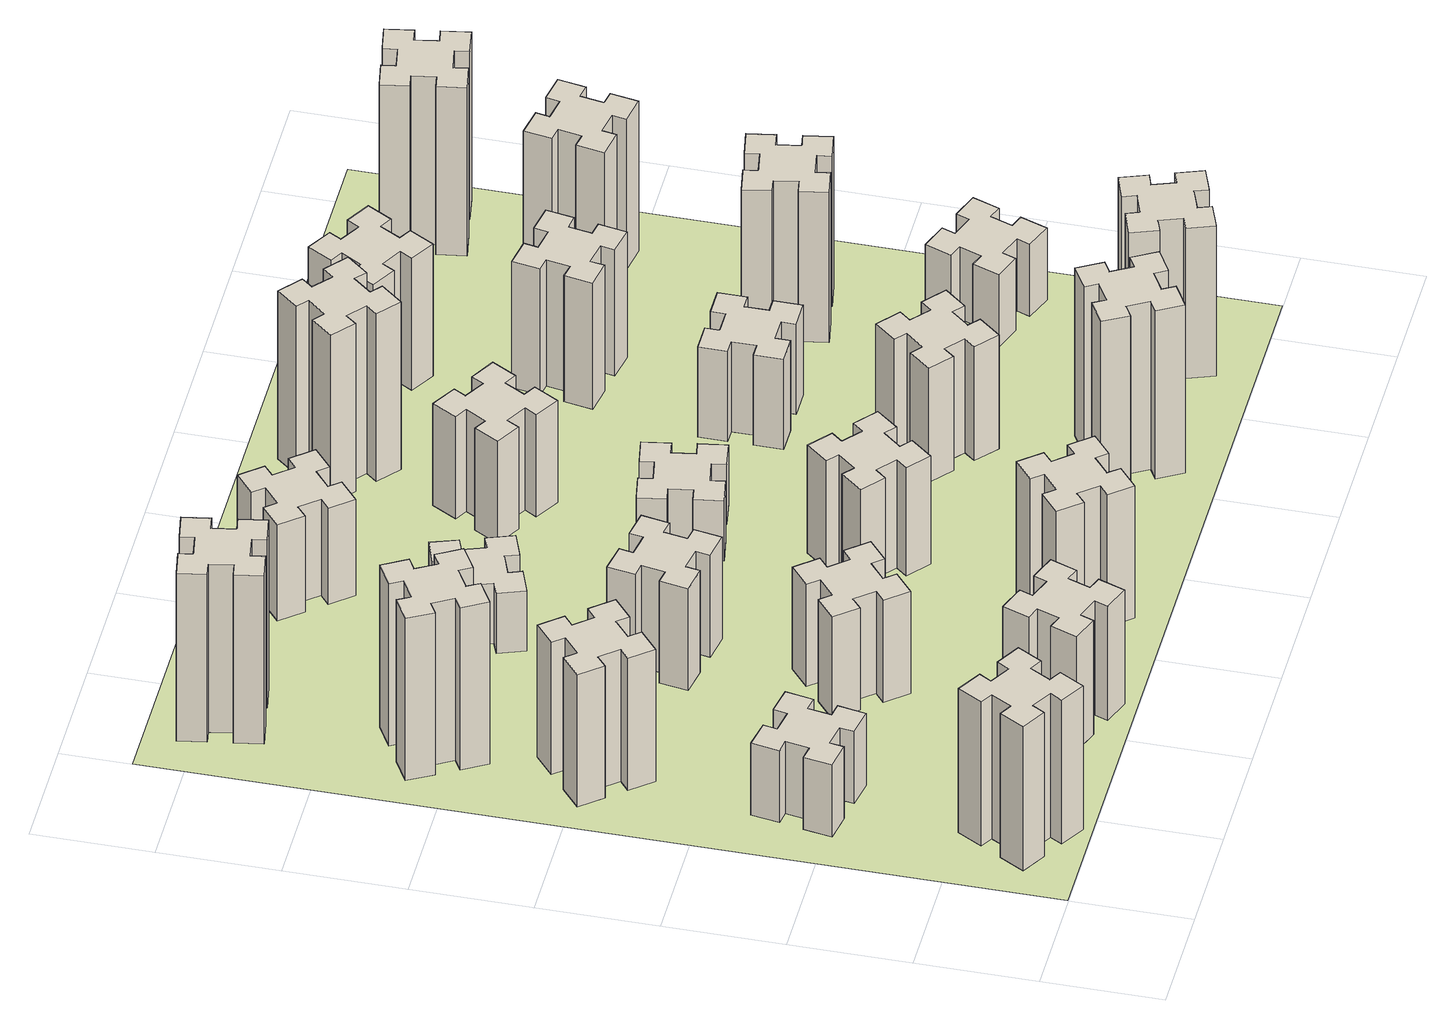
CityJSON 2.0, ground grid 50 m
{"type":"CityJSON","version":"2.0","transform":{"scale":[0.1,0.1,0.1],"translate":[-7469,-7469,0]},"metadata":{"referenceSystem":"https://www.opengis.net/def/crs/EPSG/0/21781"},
"CityObjects":{
"building1":{"type":"Building","attributes":{"class":"1000","function":"1000","usage":"1000","yearOfConstruction":2016,"roofType":"1000","measuredHeight":72,"storeysAboveGround":30,"storeysBelowGround":0},"geometry":[{"type":"Solid","lod":"1","boundaries":[[[[0,1,2,3,4,5,6,7,8,9,10,11,12,13,14,15,16,17,18,19]],[[17,16,20,21]],[[16,15,22,20]],[[15,14,23,22]],[[14,13,24,23]],[[13,12,25,24]],[[12,11,26,25]],[[11,10,27,26]],[[10,9,28,27]],[[9,8,29,28]],[[8,7,30,29]],[[7,6,31,30]],[[6,5,32,31]],[[5,4,33,32]],[[4,3,34,33]],[[3,2,35,34]],[[2,1,36,35]],[[1,0,37,36]],[[0,19,38,37]],[[19,18,39,38]],[[18,17,21,39]],[[24,25,26,27,28,29,30,31,32,33,34,35,36,37,38,39,21,20,22,23]]]]}]},
"building2":{"type":"Building","attributes":{"class":"1000","function":"1000","usage":"1000","yearOfConstruction":2016,"roofType":"1000","measuredHeight":36,"storeysAboveGround":30,"storeysBelowGround":0},"geometry":[{"type":"Solid","lod":"1","boundaries":[[[[40,41,42,43,44,45,46,47,48,49,50,51,52,53,54,55,56,57,58,59]],[[57,56,60,61]],[[56,55,62,60]],[[55,54,63,62]],[[54,53,64,63]],[[53,52,65,64]],[[52,51,66,65]],[[51,50,67,66]],[[50,49,68,67]],[[49,48,69,68]],[[48,47,70,69]],[[47,46,71,70]],[[46,45,72,71]],[[45,44,73,72]],[[44,43,74,73]],[[43,42,75,74]],[[42,41,76,75]],[[41,40,77,76]],[[40,59,78,77]],[[59,58,79,78]],[[58,57,61,79]],[[64,65,66,67,68,69,70,71,72,73,74,75,76,77,78,79,61,60,62,63]]]]}]},
"building3":{"type":"Building","attributes":{"class":"1000","function":"1000","usage":"1000","yearOfConstruction":2016,"roofType":"1000","measuredHeight":66,"storeysAboveGround":30,"storeysBelowGround":0},"geometry":[{"type":"Solid","lod":"1","boundaries":[[[[80,81,82,83,84,85,86,87,88,89,90,91,92,93,94,95,96,97,98,99]],[[97,96,100,101]],[[96,95,102,100]],[[95,94,103,102]],[[94,93,104,103]],[[93,92,105,104]],[[92,91,106,105]],[[91,90,107,106]],[[90,89,108,107]],[[89,88,109,108]],[[88,87,110,109]],[[87,86,111,110]],[[86,85,112,111]],[[85,84,113,112]],[[84,83,114,113]],[[83,82,115,114]],[[82,81,116,115]],[[81,80,117,116]],[[80,99,118,117]],[[99,98,119,118]],[[98,97,101,119]],[[104,105,106,107,108,109,110,111,112,113,114,115,116,117,118,119,101,100,102,103]]]]}]},
"building4":{"type":"Building","attributes":{"class":"1000","function":"1000","usage":"1000","yearOfConstruction":2016,"roofType":"1000","measuredHeight":81,"storeysAboveGround":30,"storeysBelowGround":0},"geometry":[{"type":"Solid","lod":"1","boundaries":[[[[120,121,122,123,124,125,126,127,128,129,130,131,132,133,134,135,136,137,138,139]],[[137,136,140,141]],[[136,135,142,140]],[[135,134,143,142]],[[134,133,144,143]],[[133,132,145,144]],[[132,131,146,145]],[[131,130,147,146]],[[130,129,148,147]],[[129,128,149,148]],[[128,127,150,149]],[[127,126,151,150]],[[126,125,152,151]],[[125,124,153,152]],[[124,123,154,153]],[[123,122,155,154]],[[122,121,156,155]],[[121,120,157,156]],[[120,139,158,157]],[[139,138,159,158]],[[138,137,141,159]],[[144,145,146,147,148,149,150,151,152,153,154,155,156,157,158,159,141,140,142,143]]]]}]},
"building5":{"type":"Building","attributes":{"class":"1000","function":"1000","usage":"1000","yearOfConstruction":2016,"roofType":"1000","measuredHeight":57,"storeysAboveGround":30,"storeysBelowGround":0},"geometry":[{"type":"Solid","lod":"1","boundaries":[[[[160,161,162,163,164,165,166,167,168,169,170,171,172,173,174,175,176,177,178,179]],[[177,176,180,181]],[[176,175,182,180]],[[175,174,183,182]],[[174,173,184,183]],[[173,172,185,184]],[[172,171,186,185]],[[171,170,187,186]],[[170,169,188,187]],[[169,168,189,188]],[[168,167,190,189]],[[167,166,191,190]],[[166,165,192,191]],[[165,164,193,192]],[[164,163,194,193]],[[163,162,195,194]],[[162,161,196,195]],[[161,160,197,196]],[[160,179,198,197]],[[179,178,199,198]],[[178,177,181,199]],[[184,185,186,187,188,189,190,191,192,193,194,195,196,197,198,199,181,180,182,183]]]]}]},
"building6":{"type":"Building","attributes":{"class":"1000","function":"1000","usage":"1000","yearOfConstruction":2016,"roofType":"1000","measuredHeight":84,"storeysAboveGround":30,"storeysBelowGround":0},"geometry":[{"type":"Solid","lod":"1","boundaries":[[[[200,201,202,203,204,205,206,207,208,209,210,211,212,213,214,215,216,217,218,219]],[[217,216,220,221]],[[216,215,222,220]],[[215,214,223,222]],[[214,213,224,223]],[[213,212,225,224]],[[212,211,226,225]],[[211,210,227,226]],[[210,209,228,227]],[[209,208,229,228]],[[208,207,230,229]],[[207,206,231,230]],[[206,205,232,231]],[[205,204,233,232]],[[204,203,234,233]],[[203,202,235,234]],[[202,201,236,235]],[[201,200,237,236]],[[200,219,238,237]],[[219,218,239,238]],[[218,217,221,239]],[[224,225,226,227,228,229,230,231,232,233,234,235,236,237,238,239,221,220,222,223]]]]}]},
"building7":{"type":"Building","attributes":{"class":"1000","function":"1000","usage":"1000","yearOfConstruction":2016,"roofType":"1000","measuredHeight":51,"storeysAboveGround":30,"storeysBelowGround":0},"geometry":[{"type":"Solid","lod":"1","boundaries":[[[[240,241,242,243,244,245,246,247,248,249,250,251,252,253,254,255,256,257,258,259]],[[257,256,260,261]],[[256,255,262,260]],[[255,254,263,262]],[[254,253,264,263]],[[253,252,265,264]],[[252,251,266,265]],[[251,250,267,266]],[[250,249,268,267]],[[249,248,269,268]],[[248,247,270,269]],[[247,246,271,270]],[[246,245,272,271]],[[245,244,273,272]],[[244,243,274,273]],[[243,242,275,274]],[[242,241,276,275]],[[241,240,277,276]],[[240,259,278,277]],[[259,258,279,278]],[[258,257,261,279]],[[264,265,266,267,268,269,270,271,272,273,274,275,276,277,278,279,261,260,262,263]]]]}]},
"building8":{"type":"Building","attributes":{"class":"1000","function":"1000","usage":"1000","yearOfConstruction":2016,"roofType":"1000","measuredHeight":51,"storeysAboveGround":30,"storeysBelowGround":0},"geometry":[{"type":"Solid","lod":"1","boundaries":[[[[280,281,282,283,284,285,286,287,288,289,290,291,292,293,294,295,296,297,298,299]],[[297,296,300,301]],[[296,295,302,300]],[[295,294,303,302]],[[294,293,304,303]],[[293,292,305,304]],[[292,291,306,305]],[[291,290,307,306]],[[290,289,308,307]],[[289,288,309,308]],[[288,287,310,309]],[[287,286,311,310]],[[286,285,312,311]],[[285,284,313,312]],[[284,283,314,313]],[[283,282,315,314]],[[282,281,316,315]],[[281,280,317,316]],[[280,299,318,317]],[[299,298,319,318]],[[298,297,301,319]],[[304,305,306,307,308,309,310,311,312,313,314,315,316,317,318,319,301,300,302,303]]]]}]},
"building9":{"type":"Building","attributes":{"class":"1000","function":"1000","usage":"1000","yearOfConstruction":2016,"roofType":"1000","measuredHeight":66,"storeysAboveGround":30,"storeysBelowGround":0},"geometry":[{"type":"Solid","lod":"1","boundaries":[[[[320,321,322,323,324,325,326,327,328,329,330,331,332,333,334,335,336,337,338,339]],[[337,336,340,341]],[[336,335,342,340]],[[335,334,343,342]],[[334,333,344,343]],[[333,332,345,344]],[[332,331,346,345]],[[331,330,347,346]],[[330,329,348,347]],[[329,328,349,348]],[[328,327,350,349]],[[327,326,351,350]],[[326,325,352,351]],[[325,324,353,352]],[[324,323,354,353]],[[323,322,355,354]],[[322,321,356,355]],[[321,320,357,356]],[[320,339,358,357]],[[339,338,359,358]],[[338,337,341,359]],[[344,345,346,347,348,349,350,351,352,353,354,355,356,357,358,359,341,340,342,343]]]]}]},
"building10":{"type":"Building","attributes":{"class":"1000","function":"1000","usage":"1000","yearOfConstruction":2016,"roofType":"1000","measuredHeight":30,"storeysAboveGround":30,"storeysBelowGround":0},"geometry":[{"type":"Solid","lod":"1","boundaries":[[[[360,361,362,363,364,365,366,367,368,369,370,371,372,373,374,375,376,377,378,379]],[[377,376,380,381]],[[376,375,382,380]],[[375,374,383,382]],[[374,373,384,383]],[[373,372,385,384]],[[372,371,386,385]],[[371,370,387,386]],[[370,369,388,387]],[[369,368,389,388]],[[368,367,390,389]],[[367,366,391,390]],[[366,365,392,391]],[[365,364,393,392]],[[364,363,394,393]],[[363,362,395,394]],[[362,361,396,395]],[[361,360,397,396]],[[360,379,398,397]],[[379,378,399,398]],[[378,377,381,399]],[[384,385,386,387,388,389,390,391,392,393,394,395,396,397,398,399,381,380,382,383]]]]}]},
"building11":{"type":"Building","attributes":{"class":"1000","function":"1000","usage":"1000","yearOfConstruction":2016,"roofType":"1000","measuredHeight":48,"storeysAboveGround":30,"storeysBelowGround":0},"geometry":[{"type":"Solid","lod":"1","boundaries":[[[[400,401,402,403,404,405,406,407,408,409,410,411,412,413,414,415,416,417,418,419]],[[417,416,420,421]],[[416,415,422,420]],[[415,414,423,422]],[[414,413,424,423]],[[413,412,425,424]],[[412,411,426,425]],[[411,410,427,426]],[[410,409,428,427]],[[409,408,429,428]],[[408,407,430,429]],[[407,406,431,430]],[[406,405,432,431]],[[405,404,433,432]],[[404,403,434,433]],[[403,402,435,434]],[[402,401,436,435]],[[401,400,437,436]],[[400,419,438,437]],[[419,418,439,438]],[[418,417,421,439]],[[424,425,426,427,428,429,430,431,432,433,434,435,436,437,438,439,421,420,422,423]]]]}]},
"building12":{"type":"Building","attributes":{"class":"1000","function":"1000","usage":"1000","yearOfConstruction":2016,"roofType":"1000","measuredHeight":54,"storeysAboveGround":30,"storeysBelowGround":0},"geometry":[{"type":"Solid","lod":"1","boundaries":[[[[440,441,442,443,444,445,446,447,448,449,450,451,452,453,454,455,456,457,458,459]],[[457,456,460,461]],[[456,455,462,460]],[[455,454,463,462]],[[454,453,464,463]],[[453,452,465,464]],[[452,451,466,465]],[[451,450,467,466]],[[450,449,468,467]],[[449,448,469,468]],[[448,447,470,469]],[[447,446,471,470]],[[446,445,472,471]],[[445,444,473,472]],[[444,443,474,473]],[[443,442,475,474]],[[442,441,476,475]],[[441,440,477,476]],[[440,459,478,477]],[[459,458,479,478]],[[458,457,461,479]],[[464,465,466,467,468,469,470,471,472,473,474,475,476,477,478,479,461,460,462,463]]]]}]},
"building13":{"type":"Building","attributes":{"class":"1000","function":"1000","usage":"1000","yearOfConstruction":2016,"roofType":"1000","measuredHeight":30,"storeysAboveGround":30,"storeysBelowGround":0},"geometry":[{"type":"Solid","lod":"1","boundaries":[[[[480,481,482,483,484,485,486,487,488,489,490,491,492,493,494,495,496,497,498,499]],[[497,496,500,501]],[[496,495,502,500]],[[495,494,503,502]],[[494,493,504,503]],[[493,492,505,504]],[[492,491,506,505]],[[491,490,507,506]],[[490,489,508,507]],[[489,488,509,508]],[[488,487,510,509]],[[487,486,511,510]],[[486,485,512,511]],[[485,484,513,512]],[[484,483,514,513]],[[483,482,515,514]],[[482,481,516,515]],[[481,480,517,516]],[[480,499,518,517]],[[499,498,519,518]],[[498,497,501,519]],[[504,505,506,507,508,509,510,511,512,513,514,515,516,517,518,519,501,500,502,503]]]]}]},
"building14":{"type":"Building","attributes":{"class":"1000","function":"1000","usage":"1000","yearOfConstruction":2016,"roofType":"1000","measuredHeight":51,"storeysAboveGround":30,"storeysBelowGround":0},"geometry":[{"type":"Solid","lod":"1","boundaries":[[[[520,521,522,523,524,525,526,527,528,529,530,531,532,533,534,535,536,537,538,539]],[[537,536,540,541]],[[536,535,542,540]],[[535,534,543,542]],[[534,533,544,543]],[[533,532,545,544]],[[532,531,546,545]],[[531,530,547,546]],[[530,529,548,547]],[[529,528,549,548]],[[528,527,550,549]],[[527,526,551,550]],[[526,525,552,551]],[[525,524,553,552]],[[524,523,554,553]],[[523,522,555,554]],[[522,521,556,555]],[[521,520,557,556]],[[520,539,558,557]],[[539,538,559,558]],[[538,537,541,559]],[[544,545,546,547,548,549,550,551,552,553,554,555,556,557,558,559,541,540,542,543]]]]}]},
"building15":{"type":"Building","attributes":{"class":"1000","function":"1000","usage":"1000","yearOfConstruction":2016,"roofType":"1000","measuredHeight":84,"storeysAboveGround":30,"storeysBelowGround":0},"geometry":[{"type":"Solid","lod":"1","boundaries":[[[[560,561,562,563,564,565,566,567,568,569,570,571,572,573,574,575,576,577,578,579]],[[577,576,580,581]],[[576,575,582,580]],[[575,574,583,582]],[[574,573,584,583]],[[573,572,585,584]],[[572,571,586,585]],[[571,570,587,586]],[[570,569,588,587]],[[569,568,589,588]],[[568,567,590,589]],[[567,566,591,590]],[[566,565,592,591]],[[565,564,593,592]],[[564,563,594,593]],[[563,562,595,594]],[[562,561,596,595]],[[561,560,597,596]],[[560,579,598,597]],[[579,578,599,598]],[[578,577,581,599]],[[584,585,586,587,588,589,590,591,592,593,594,595,596,597,598,599,581,580,582,583]]]]}]},
"building16":{"type":"Building","attributes":{"class":"1000","function":"1000","usage":"1000","yearOfConstruction":2016,"roofType":"1000","measuredHeight":57,"storeysAboveGround":30,"storeysBelowGround":0},"geometry":[{"type":"Solid","lod":"1","boundaries":[[[[600,601,602,603,604,605,606,607,608,609,610,611,612,613,614,615,616,617,618,619]],[[617,616,620,621]],[[616,615,622,620]],[[615,614,623,622]],[[614,613,624,623]],[[613,612,625,624]],[[612,611,626,625]],[[611,610,627,626]],[[610,609,628,627]],[[609,608,629,628]],[[608,607,630,629]],[[607,606,631,630]],[[606,605,632,631]],[[605,604,633,632]],[[604,603,634,633]],[[603,602,635,634]],[[602,601,636,635]],[[601,600,637,636]],[[600,619,638,637]],[[619,618,639,638]],[[618,617,621,639]],[[624,625,626,627,628,629,630,631,632,633,634,635,636,637,638,639,621,620,622,623]]]]}]},
"building17":{"type":"Building","attributes":{"class":"1000","function":"1000","usage":"1000","yearOfConstruction":2016,"roofType":"1000","measuredHeight":84,"storeysAboveGround":30,"storeysBelowGround":0},"geometry":[{"type":"Solid","lod":"1","boundaries":[[[[640,641,642,643,644,645,646,647,648,649,650,651,652,653,654,655,656,657,658,659]],[[657,656,660,661]],[[656,655,662,660]],[[655,654,663,662]],[[654,653,664,663]],[[653,652,665,664]],[[652,651,666,665]],[[651,650,667,666]],[[650,649,668,667]],[[649,648,669,668]],[[648,647,670,669]],[[647,646,671,670]],[[646,645,672,671]],[[645,644,673,672]],[[644,643,674,673]],[[643,642,675,674]],[[642,641,676,675]],[[641,640,677,676]],[[640,659,678,677]],[[659,658,679,678]],[[658,657,661,679]],[[664,665,666,667,668,669,670,671,672,673,674,675,676,677,678,679,661,660,662,663]]]]}]},
"building18":{"type":"Building","attributes":{"class":"1000","function":"1000","usage":"1000","yearOfConstruction":2016,"roofType":"1000","measuredHeight":45,"storeysAboveGround":30,"storeysBelowGround":0},"geometry":[{"type":"Solid","lod":"1","boundaries":[[[[680,681,682,683,684,685,686,687,688,689,690,691,692,693,694,695,696,697,698,699]],[[697,696,700,701]],[[696,695,702,700]],[[695,694,703,702]],[[694,693,704,703]],[[693,692,705,704]],[[692,691,706,705]],[[691,690,707,706]],[[690,689,708,707]],[[689,688,709,708]],[[688,687,710,709]],[[687,686,711,710]],[[686,685,712,711]],[[685,684,713,712]],[[684,683,714,713]],[[683,682,715,714]],[[682,681,716,715]],[[681,680,717,716]],[[680,699,718,717]],[[699,698,719,718]],[[698,697,701,719]],[[704,705,706,707,708,709,710,711,712,713,714,715,716,717,718,719,701,700,702,703]]]]}]},
"building19":{"type":"Building","attributes":{"class":"1000","function":"1000","usage":"1000","yearOfConstruction":2016,"roofType":"1000","measuredHeight":75,"storeysAboveGround":30,"storeysBelowGround":0},"geometry":[{"type":"Solid","lod":"1","boundaries":[[[[720,721,722,723,724,725,726,727,728,729,730,731,732,733,734,735,736,737,738,739]],[[737,736,740,741]],[[736,735,742,740]],[[735,734,743,742]],[[734,733,744,743]],[[733,732,745,744]],[[732,731,746,745]],[[731,730,747,746]],[[730,729,748,747]],[[729,728,749,748]],[[728,727,750,749]],[[727,726,751,750]],[[726,725,752,751]],[[725,724,753,752]],[[724,723,754,753]],[[723,722,755,754]],[[722,721,756,755]],[[721,720,757,756]],[[720,739,758,757]],[[739,738,759,758]],[[738,737,741,759]],[[744,745,746,747,748,749,750,751,752,753,754,755,756,757,758,759,741,740,742,743]]]]}]},
"building20":{"type":"Building","attributes":{"class":"1000","function":"1000","usage":"1000","yearOfConstruction":2016,"roofType":"1000","measuredHeight":63,"storeysAboveGround":30,"storeysBelowGround":0},"geometry":[{"type":"Solid","lod":"1","boundaries":[[[[760,761,762,763,764,765,766,767,768,769,770,771,772,773,774,775,776,777,778,779]],[[777,776,780,781]],[[776,775,782,780]],[[775,774,783,782]],[[774,773,784,783]],[[773,772,785,784]],[[772,771,786,785]],[[771,770,787,786]],[[770,769,788,787]],[[769,768,789,788]],[[768,767,790,789]],[[767,766,791,790]],[[766,765,792,791]],[[765,764,793,792]],[[764,763,794,793]],[[763,762,795,794]],[[762,761,796,795]],[[761,760,797,796]],[[760,779,798,797]],[[779,778,799,798]],[[778,777,781,799]],[[784,785,786,787,788,789,790,791,792,793,794,795,796,797,798,799,781,780,782,783]]]]}]},
"building21":{"type":"Building","attributes":{"class":"1000","function":"1000","usage":"1000","yearOfConstruction":2016,"roofType":"1000","measuredHeight":66,"storeysAboveGround":30,"storeysBelowGround":0},"geometry":[{"type":"Solid","lod":"1","boundaries":[[[[800,801,802,803,804,805,806,807,808,809,810,811,812,813,814,815,816,817,818,819]],[[817,816,820,821]],[[816,815,822,820]],[[815,814,823,822]],[[814,813,824,823]],[[813,812,825,824]],[[812,811,826,825]],[[811,810,827,826]],[[810,809,828,827]],[[809,808,829,828]],[[808,807,830,829]],[[807,806,831,830]],[[806,805,832,831]],[[805,804,833,832]],[[804,803,834,833]],[[803,802,835,834]],[[802,801,836,835]],[[801,800,837,836]],[[800,819,838,837]],[[819,818,839,838]],[[818,817,821,839]],[[824,825,826,827,828,829,830,831,832,833,834,835,836,837,838,839,821,820,822,823]]]]}]},
"building22":{"type":"Building","attributes":{"class":"1000","function":"1000","usage":"1000","yearOfConstruction":2016,"roofType":"1000","measuredHeight":36,"storeysAboveGround":30,"storeysBelowGround":0},"geometry":[{"type":"Solid","lod":"1","boundaries":[[[[840,841,842,843,844,845,846,847,848,849,850,851,852,853,854,855,856,857,858,859]],[[857,856,860,861]],[[856,855,862,860]],[[855,854,863,862]],[[854,853,864,863]],[[853,852,865,864]],[[852,851,866,865]],[[851,850,867,866]],[[850,849,868,867]],[[849,848,869,868]],[[848,847,870,869]],[[847,846,871,870]],[[846,845,872,871]],[[845,844,873,872]],[[844,843,874,873]],[[843,842,875,874]],[[842,841,876,875]],[[841,840,877,876]],[[840,859,878,877]],[[859,858,879,878]],[[858,857,861,879]],[[864,865,866,867,868,869,870,871,872,873,874,875,876,877,878,879,861,860,862,863]]]]}]},
"building23":{"type":"Building","attributes":{"class":"1000","function":"1000","usage":"1000","yearOfConstruction":2016,"roofType":"1000","measuredHeight":75,"storeysAboveGround":30,"storeysBelowGround":0},"geometry":[{"type":"Solid","lod":"1","boundaries":[[[[880,881,882,883,884,885,886,887,888,889,890,891,892,893,894,895,896,897,898,899]],[[897,896,900,901]],[[896,895,902,900]],[[895,894,903,902]],[[894,893,904,903]],[[893,892,905,904]],[[892,891,906,905]],[[891,890,907,906]],[[890,889,908,907]],[[889,888,909,908]],[[888,887,910,909]],[[887,886,911,910]],[[886,885,912,911]],[[885,884,913,912]],[[884,883,914,913]],[[883,882,915,914]],[[882,881,916,915]],[[881,880,917,916]],[[880,899,918,917]],[[899,898,919,918]],[[898,897,901,919]],[[904,905,906,907,908,909,910,911,912,913,914,915,916,917,918,919,901,900,902,903]]]]}]},
"building24":{"type":"Building","attributes":{"class":"1000","function":"1000","usage":"1000","yearOfConstruction":2016,"roofType":"1000","measuredHeight":75,"storeysAboveGround":30,"storeysBelowGround":0},"geometry":[{"type":"Solid","lod":"1","boundaries":[[[[920,921,922,923,924,925,926,927,928,929,930,931,932,933,934,935,936,937,938,939]],[[937,936,940,941]],[[936,935,942,940]],[[935,934,943,942]],[[934,933,944,943]],[[933,932,945,944]],[[932,931,946,945]],[[931,930,947,946]],[[930,929,948,947]],[[929,928,949,948]],[[928,927,950,949]],[[927,926,951,950]],[[926,925,952,951]],[[925,924,953,952]],[[924,923,954,953]],[[923,922,955,954]],[[922,921,956,955]],[[921,920,957,956]],[[920,939,958,957]],[[939,938,959,958]],[[938,937,941,959]],[[944,945,946,947,948,949,950,951,952,953,954,955,956,957,958,959,941,940,942,943]]]]}]},
"building25":{"type":"Building","attributes":{"class":"1000","function":"1000","usage":"1000","yearOfConstruction":2016,"roofType":"1000","measuredHeight":84,"storeysAboveGround":30,"storeysBelowGround":0},"geometry":[{"type":"Solid","lod":"1","boundaries":[[[[960,961,962,963,964,965,966,967,968,969,970,971,972,973,974,975,976,977,978,979]],[[977,976,980,981]],[[976,975,982,980]],[[975,974,983,982]],[[974,973,984,983]],[[973,972,985,984]],[[972,971,986,985]],[[971,970,987,986]],[[970,969,988,987]],[[969,968,989,988]],[[968,967,990,989]],[[967,966,991,990]],[[966,965,992,991]],[[965,964,993,992]],[[964,963,994,993]],[[963,962,995,994]],[[962,961,996,995]],[[961,960,997,996]],[[960,979,998,997]],[[979,978,999,998]],[[978,977,981,999]],[[984,985,986,987,988,989,990,991,992,993,994,995,996,997,998,999,981,980,982,983]]]]}]},
"landuse1":{"type":"LandUse","attributes":{"name":"plot1","function":"1010"},"geometry":[{"type":"MultiSurface","lod":"1","boundaries":[[[1000,1001,1002,1003]]]}]}
},
"vertices":[
[277,205,0],[364,155,0],[334,103,0],[438,43,0],[498,147,0],[446,177,0],[496,264,0],[548,234,0],[608,338,0],[504,398,0],[474,346,0],[387,396,0],[417,448,0],[313,508,0],[253,404,0],[305,374,0],[255,287,0],[203,317,0],[143,213,0],[247,153,0],[255,287,720],[203,317,720],[305,374,720],[253,404,720],[313,508,720],[417,448,720],[387,396,720],[474,346,720],[504,398,720],[608,338,720],[548,234,720],[496,264,720],[446,177,720],[498,147,720],[438,43,720],[334,103,720],[364,155,720],[277,205,720],[247,153,720],[143,213,720],
[307,1016,0],[405,998,0],[395,939,0],[513,918,0],[534,1037,0],[475,1047,0],[492,1145,0],[551,1135,0],[572,1253,0],[454,1274,0],[444,1215,0],[345,1232,0],[356,1291,0],[237,1312,0],[217,1194,0],[276,1184,0],[258,1085,0],[199,1096,0],[178,977,0],[297,957,0],[258,1085,360],[199,1096,360],[276,1184,360],[217,1194,360],[237,1312,360],[356,1291,360],[345,1232,360],[444,1215,360],[454,1274,360],[572,1253,360],[551,1135,360],[492,1145,360],[475,1047,360],[534,1037,360],[513,918,360],[395,939,360],[405,998,360],[307,1016,360],[297,957,360],[178,977,360],
[492,1988,0],[427,2064,0],[473,2103,0],[396,2195,0],[304,2118,0],[343,2072,0],[266,2007,0],[228,2053,0],[136,1976,0],[213,1884,0],[259,1923,0],[323,1846,0],[277,1808,0],[354,1716,0],[446,1793,0],[408,1839,0],[484,1903,0],[523,1857,0],[615,1934,0],[538,2026,0],[484,1903,660],[523,1857,660],[408,1839,660],[446,1793,660],[354,1716,660],[277,1808,660],[323,1846,660],[259,1923,660],[213,1884,660],[136,1976,660],[228,2053,660],[266,2007,660],[343,2072,660],[304,2118,660],[396,2195,660],[473,2103,660],[427,2064,660],[492,1988,660],[538,2026,660],[615,1934,660],
[364,2716,0],[277,2666,0],[247,2718,0],[143,2658,0],[203,2554,0],[255,2584,0],[305,2497,0],[253,2467,0],[313,2363,0],[417,2423,0],[387,2475,0],[474,2525,0],[504,2473,0],[608,2533,0],[548,2637,0],[496,2607,0],[446,2694,0],[498,2724,0],[438,2828,0],[334,2768,0],[446,2694,810],[498,2724,810],[496,2607,810],[548,2637,810],[608,2533,810],[504,2473,810],[474,2525,810],[387,2475,810],[417,2423,810],[313,2363,810],[253,2467,810],[305,2497,810],[255,2584,810],[203,2554,810],[143,2658,810],[247,2718,810],[277,2666,810],[364,2716,810],[334,2768,810],[438,2828,810],
[1202,191,0],[1236,285,0],[1292,264,0],[1333,377,0],[1220,418,0],[1200,362,0],[1106,396,0],[1127,452,0],[1014,493,0],[973,380,0],[1029,360,0],[995,266,0],[939,287,0],[897,174,0],[1010,133,0],[1031,189,0],[1125,155,0],[1104,99,0],[1217,57,0],[1258,170,0],[1125,155,570],[1104,99,570],[1031,189,570],[1010,133,570],[897,174,570],[939,287,570],[995,266,570],[1029,360,570],[973,380,570],[1014,493,570],[1127,452,570],[1106,396,570],[1200,362,570],[1220,418,570],[1333,377,570],[1292,264,570],[1236,285,570],[1202,191,570],[1258,170,570],[1217,57,570],
[492,3405,0],[475,3504,0],[534,3514,0],[513,3632,0],[395,3611,0],[405,3552,0],[307,3535,0],[297,3594,0],[178,3573,0],[199,3455,0],[258,3465,0],[276,3367,0],[217,3357,0],[237,3238,0],[356,3259,0],[345,3318,0],[444,3336,0],[454,3277,0],[572,3297,0],[551,3416,0],[444,3336,840],[454,3277,840],[345,3318,840],[356,3259,840],[237,3238,840],[217,3357,840],[276,3367,840],[258,3465,840],[199,3455,840],[178,3573,840],[297,3594,840],[307,3535,840],[405,3552,840],[395,3611,840],[513,3632,840],[534,3514,840],[475,3504,840],[492,3405,840],[551,3416,840],[572,3297,840],
[1083,1232,0],[1006,1167,0],[968,1213,0],[876,1136,0],[953,1044,0],[999,1083,0],[1063,1006,0],[1017,968,0],[1094,876,0],[1186,953,0],[1148,999,0],[1224,1063,0],[1263,1017,0],[1355,1094,0],[1278,1186,0],[1232,1148,0],[1167,1224,0],[1213,1263,0],[1136,1355,0],[1044,1278,0],[1167,1224,510],[1213,1263,510],[1232,1148,510],[1278,1186,510],[1355,1094,510],[1263,1017,510],[1224,1063,510],[1148,999,510],[1186,953,510],[1094,876,510],[1017,968,510],[1063,1006,510],[999,1083,510],[953,1044,510],[876,1136,510],[968,1213,510],[1006,1167,510],[1083,1232,510],[1044,1278,510],[1136,1355,510],
[1047,1756,0],[1145,1738,0],[1135,1679,0],[1253,1658,0],[1274,1777,0],[1215,1787,0],[1232,1885,0],[1291,1875,0],[1312,1993,0],[1194,2014,0],[1184,1955,0],[1085,1972,0],[1096,2031,0],[977,2052,0],[957,1934,0],[1016,1924,0],[998,1825,0],[939,1836,0],[918,1717,0],[1037,1697,0],[998,1825,510],[939,1836,510],[1016,1924,510],[957,1934,510],[977,2052,510],[1096,2031,510],[1085,1972,510],[1184,1955,510],[1194,2014,510],[1312,1993,510],[1291,1875,510],[1232,1885,510],[1215,1787,510],[1274,1777,510],[1253,1658,510],[1135,1679,510],[1145,1738,510],[1047,1756,510],[1037,1697,510],[918,1717,510],
[1723,492,0],[1646,427,0],[1608,473,0],[1516,396,0],[1593,304,0],[1639,343,0],[1703,266,0],[1657,228,0],[1734,136,0],[1826,213,0],[1788,259,0],[1864,323,0],[1903,277,0],[1995,354,0],[1918,446,0],[1872,408,0],[1807,484,0],[1853,523,0],[1776,615,0],[1684,538,0],[1807,484,660],[1853,523,660],[1872,408,660],[1918,446,660],[1995,354,660],[1903,277,660],[1864,323,660],[1788,259,660],[1826,213,660],[1734,136,660],[1657,228,660],[1703,266,660],[1639,343,660],[1593,304,660],[1516,396,660],[1608,473,660],[1646,427,660],[1723,492,660],[1684,538,660],[1776,615,660],
[1106,2475,0],[1200,2509,0],[1220,2453,0],[1333,2494,0],[1292,2607,0],[1236,2586,0],[1202,2680,0],[1258,2700,0],[1217,2813,0],[1104,2772,0],[1125,2716,0],[1031,2682,0],[1010,2738,0],[897,2697,0],[939,2584,0],[995,2605,0],[1029,2511,0],[973,2490,0],[1014,2377,0],[1127,2419,0],[1029,2511,300],[973,2490,300],[995,2605,300],[939,2584,300],[897,2697,300],[1010,2738,300],[1031,2682,300],[1125,2716,300],[1104,2772,300],[1217,2813,300],[1258,2700,300],[1202,2680,300],[1236,2586,300],[1292,2607,300],[1333,2494,300],[1220,2453,300],[1200,2509,300],[1106,2475,300],[1127,2419,300],[1014,2377,300],
[1183,3452,0],[1106,3387,0],[1068,3433,0],[976,3356,0],[1053,3264,0],[1099,3303,0],[1163,3226,0],[1117,3188,0],[1194,3096,0],[1286,3173,0],[1248,3219,0],[1324,3283,0],[1363,3237,0],[1455,3314,0],[1378,3406,0],[1332,3368,0],[1267,3444,0],[1313,3483,0],[1236,3575,0],[1144,3498,0],[1267,3444,480],[1313,3483,480],[1332,3368,480],[1378,3406,480],[1455,3314,480],[1363,3237,480],[1324,3283,480],[1248,3219,480],[1286,3173,480],[1194,3096,480],[1117,3188,480],[1163,3226,480],[1099,3303,480],[1053,3264,480],[976,3356,480],[1068,3433,480],[1106,3387,480],[1183,3452,480],[1144,3498,480],[1236,3575,480],
[1746,1163,0],[1823,1099,0],[1784,1053,0],[1876,976,0],[1953,1068,0],[1907,1106,0],[1972,1183,0],[2018,1144,0],[2095,1236,0],[2003,1313,0],[1964,1267,0],[1888,1332,0],[1926,1378,0],[1834,1455,0],[1757,1363,0],[1803,1324,0],[1739,1248,0],[1693,1286,0],[1616,1194,0],[1708,1117,0],[1739,1248,540],[1693,1286,540],[1803,1324,540],[1757,1363,540],[1834,1455,540],[1926,1378,540],[1888,1332,540],[1964,1267,540],[2003,1313,540],[2095,1236,540],[2018,1144,540],[1972,1183,540],[1907,1106,540],[1953,1068,540],[1876,976,540],[1784,1053,540],[1823,1099,540],[1746,1163,540],[1708,1117,540],[1616,1194,540],
[1972,1925,0],[1955,2024,0],[2014,2034,0],[1993,2152,0],[1875,2131,0],[1885,2072,0],[1787,2055,0],[1777,2114,0],[1658,2093,0],[1679,1975,0],[1738,1985,0],[1756,1887,0],[1697,1877,0],[1717,1758,0],[1836,1779,0],[1825,1838,0],[1924,1856,0],[1934,1797,0],[2052,1817,0],[2031,1936,0],[1924,1856,300],[1934,1797,300],[1825,1838,300],[1836,1779,300],[1717,1758,300],[1697,1877,300],[1756,1887,300],[1738,1985,300],[1679,1975,300],[1658,2093,300],[1777,2114,300],[1787,2055,300],[1885,2072,300],[1875,2131,300],[1993,2152,300],[2014,2034,300],[1955,2024,300],[1972,1925,300],[2031,1936,300],[2052,1817,300],
[1757,2625,0],[1844,2575,0],[1814,2523,0],[1918,2463,0],[1978,2567,0],[1926,2597,0],[1976,2684,0],[2028,2654,0],[2088,2758,0],[1984,2818,0],[1954,2766,0],[1867,2816,0],[1897,2868,0],[1793,2928,0],[1733,2824,0],[1785,2794,0],[1735,2707,0],[1683,2737,0],[1623,2633,0],[1727,2573,0],[1735,2707,510],[1683,2737,510],[1785,2794,510],[1733,2824,510],[1793,2928,510],[1897,2868,510],[1867,2816,510],[1954,2766,510],[1984,2818,510],[2088,2758,510],[2028,2654,510],[1976,2684,510],[1926,2597,510],[1978,2567,510],[1918,2463,510],[1814,2523,510],[1844,2575,510],[1757,2625,510],[1727,2573,510],[1623,2633,510],
[2575,364,0],[2625,277,0],[2573,247,0],[2633,143,0],[2737,203,0],[2707,255,0],[2794,305,0],[2824,253,0],[2928,313,0],[2868,417,0],[2816,387,0],[2766,474,0],[2818,504,0],[2758,608,0],[2654,548,0],[2684,496,0],[2597,446,0],[2567,498,0],[2463,438,0],[2523,334,0],[2597,446,840],[2567,498,840],[2684,496,840],[2654,548,840],[2758,608,840],[2818,504,840],[2766,474,840],[2816,387,840],[2868,417,840],[2928,313,840],[2824,253,840],[2794,305,840],[2707,255,840],[2737,203,840],[2633,143,840],[2573,247,840],[2625,277,840],[2575,364,840],[2523,334,840],[2463,438,840],
[2647,1006,0],[2712,1083,0],[2758,1044,0],[2835,1136,0],[2743,1213,0],[2704,1167,0],[2628,1232,0],[2666,1278,0],[2574,1355,0],[2497,1263,0],[2543,1224,0],[2479,1148,0],[2433,1186,0],[2356,1094,0],[2448,1017,0],[2486,1063,0],[2563,999,0],[2524,953,0],[2616,876,0],[2693,968,0],[2563,999,570],[2524,953,570],[2486,1063,570],[2448,1017,570],[2356,1094,570],[2433,1186,570],[2479,1148,570],[2543,1224,570],[2497,1263,570],[2574,1355,570],[2666,1278,570],[2628,1232,570],[2704,1167,570],[2743,1213,570],[2835,1136,570],[2758,1044,570],[2712,1083,570],[2647,1006,570],[2693,968,570],[2616,876,570],
[1846,3283,0],[1923,3219,0],[1884,3173,0],[1976,3096,0],[2053,3188,0],[2007,3226,0],[2072,3303,0],[2118,3264,0],[2195,3356,0],[2103,3433,0],[2064,3387,0],[1988,3452,0],[2026,3498,0],[1934,3575,0],[1857,3483,0],[1903,3444,0],[1839,3368,0],[1793,3406,0],[1716,3314,0],[1808,3237,0],[1839,3368,840],[1793,3406,840],[1903,3444,840],[1857,3483,840],[1934,3575,840],[2026,3498,840],[1988,3452,840],[2064,3387,840],[2103,3433,840],[2195,3356,840],[2118,3264,840],[2072,3303,840],[2007,3226,840],[2053,3188,840],[1976,3096,840],[1884,3173,840],[1923,3219,840],[1846,3283,840],[1808,3237,840],[1716,3314,840],
[2645,1965,0],[2545,1965,0],[2545,2025,0],[2425,2025,0],[2425,1905,0],[2485,1905,0],[2485,1805,0],[2425,1805,0],[2425,1685,0],[2545,1685,0],[2545,1745,0],[2645,1745,0],[2645,1685,0],[2765,1685,0],[2765,1805,0],[2705,1805,0],[2705,1905,0],[2765,1905,0],[2765,2025,0],[2645,2025,0],[2705,1905,450],[2765,1905,450],[2705,1805,450],[2765,1805,450],[2765,1685,450],[2645,1685,450],[2645,1745,450],[2545,1745,450],[2545,1685,450],[2425,1685,450],[2425,1805,450],[2485,1805,450],[2485,1905,450],[2425,1905,450],[2425,2025,450],[2545,2025,450],[2545,1965,450],[2645,1965,450],[2645,2025,450],[2765,2025,450],
[3215,385,0],[3249,291,0],[3193,270,0],[3234,157,0],[3347,199,0],[3326,255,0],[3420,289,0],[3440,233,0],[3553,274,0],[3512,387,0],[3456,366,0],[3422,460,0],[3478,480,0],[3437,593,0],[3324,552,0],[3345,496,0],[3251,462,0],[3230,518,0],[3117,477,0],[3159,364,0],[3251,462,750],[3230,518,750],[3345,496,750],[3324,552,750],[3437,593,750],[3478,480,750],[3422,460,750],[3456,366,750],[3512,387,750],[3553,274,750],[3440,233,750],[3420,289,750],[3326,255,750],[3347,199,750],[3234,157,750],[3193,270,750],[3249,291,750],[3215,385,750],[3159,364,750],[3117,477,750],
[2627,2496,0],[2725,2478,0],[2715,2419,0],[2833,2398,0],[2854,2517,0],[2795,2527,0],[2812,2625,0],[2871,2615,0],[2892,2733,0],[2774,2754,0],[2764,2695,0],[2665,2712,0],[2676,2771,0],[2557,2792,0],[2537,2674,0],[2596,2664,0],[2578,2565,0],[2519,2576,0],[2498,2457,0],[2617,2437,0],[2578,2565,630],[2519,2576,630],[2596,2664,630],[2537,2674,630],[2557,2792,630],[2676,2771,630],[2665,2712,630],[2764,2695,630],[2774,2754,630],[2892,2733,630],[2871,2615,630],[2812,2625,630],[2795,2527,630],[2854,2517,630],[2833,2398,630],[2715,2419,630],[2725,2478,630],[2627,2496,630],[2617,2437,630],[2498,2457,630],
[2594,3406,0],[2507,3456,0],[2537,3508,0],[2433,3568,0],[2373,3464,0],[2425,3434,0],[2375,3347,0],[2323,3377,0],[2263,3273,0],[2367,3213,0],[2397,3265,0],[2484,3215,0],[2454,3163,0],[2558,3103,0],[2618,3207,0],[2566,3237,0],[2616,3324,0],[2668,3294,0],[2728,3398,0],[2624,3458,0],[2616,3324,660],[2668,3294,660],[2566,3237,660],[2618,3207,660],[2558,3103,660],[2454,3163,660],[2484,3215,660],[2397,3265,660],[2367,3213,660],[2263,3273,660],[2323,3377,660],[2375,3347,660],[2425,3434,660],[2373,3464,660],[2433,3568,660],[2537,3508,660],[2507,3456,660],[2594,3406,660],[2624,3458,660],[2728,3398,660],
[3351,1029,0],[3445,995,0],[3424,939,0],[3537,897,0],[3578,1010,0],[3522,1031,0],[3556,1125,0],[3612,1104,0],[3653,1217,0],[3540,1258,0],[3520,1202,0],[3426,1236,0],[3447,1292,0],[3334,1333,0],[3293,1220,0],[3349,1200,0],[3315,1106,0],[3259,1127,0],[3217,1014,0],[3330,973,0],[3315,1106,360],[3259,1127,360],[3349,1200,360],[3293,1220,360],[3334,1333,360],[3447,1292,360],[3426,1236,360],[3520,1202,360],[3540,1258,360],[3653,1217,360],[3612,1104,360],[3556,1125,360],[3522,1031,360],[3578,1010,360],[3537,897,360],[3424,939,360],[3445,995,360],[3351,1029,360],[3330,973,360],[3217,1014,360],
[3205,1738,0],[3304,1756,0],[3314,1697,0],[3432,1717,0],[3411,1836,0],[3352,1825,0],[3335,1924,0],[3394,1934,0],[3373,2052,0],[3255,2031,0],[3265,1972,0],[3167,1955,0],[3157,2014,0],[3038,1993,0],[3059,1875,0],[3118,1885,0],[3136,1787,0],[3077,1777,0],[3097,1658,0],[3216,1679,0],[3136,1787,750],[3077,1777,750],[3118,1885,750],[3059,1875,750],[3038,1993,750],[3157,2014,750],[3167,1955,750],[3265,1972,750],[3255,2031,750],[3373,2052,750],[3394,1934,750],[3335,1924,750],[3352,1825,750],[3411,1836,750],[3432,1717,750],[3314,1697,750],[3304,1756,750],[3205,1738,750],[3216,1679,750],[3097,1658,750],
[3236,2764,0],[3218,2665,0],[3159,2676,0],[3138,2557,0],[3257,2537,0],[3267,2596,0],[3365,2578,0],[3355,2519,0],[3473,2498,0],[3494,2617,0],[3435,2627,0],[3452,2725,0],[3511,2715,0],[3532,2833,0],[3414,2854,0],[3404,2795,0],[3305,2812,0],[3316,2871,0],[3197,2892,0],[3177,2774,0],[3305,2812,750],[3316,2871,750],[3404,2795,750],[3414,2854,750],[3532,2833,750],[3511,2715,750],[3452,2725,750],[3435,2627,750],[3494,2617,750],[3473,2498,750],[3355,2519,750],[3365,2578,750],[3267,2596,750],[3257,2537,750],[3138,2557,750],[3159,2676,750],[3218,2665,750],[3236,2764,750],[3177,2774,750],[3197,2892,750],
[3552,3305,0],[3535,3404,0],[3594,3414,0],[3573,3532,0],[3455,3511,0],[3465,3452,0],[3367,3435,0],[3357,3494,0],[3238,3473,0],[3259,3355,0],[3318,3365,0],[3336,3267,0],[3277,3257,0],[3297,3138,0],[3416,3159,0],[3405,3218,0],[3504,3236,0],[3514,3177,0],[3632,3197,0],[3611,3316,0],[3504,3236,840],[3514,3177,840],[3405,3218,840],[3416,3159,840],[3297,3138,840],[3277,3257,840],[3336,3267,840],[3318,3365,840],[3259,3355,840],[3238,3473,840],[3357,3494,840],[3367,3435,840],[3465,3452,840],[3455,3511,840],[3573,3532,840],[3594,3414,840],[3535,3404,840],[3552,3305,840],[3611,3316,840],[3632,3197,840],
[5,3705,0],[3705,3705,0],[3705,5,0],[5,5,0]
]}
